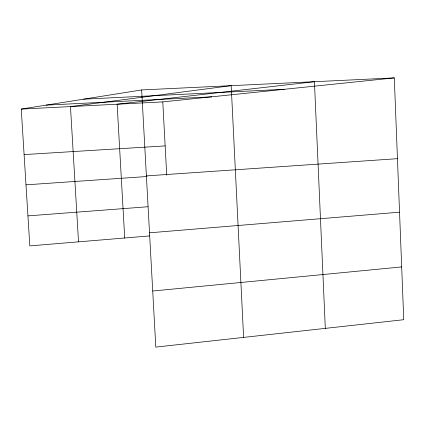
<?xml version="1.0" encoding="UTF-8"?>
<svg xmlns="http://www.w3.org/2000/svg" width="425" height="425" viewBox="0 0 425 425"><rect width="100%" height="100%" fill="white"/><g stroke="black" fill="none" stroke-linecap="round" stroke-linejoin="round"><path stroke-width="0.64" d="M149.595 235.923L29.819 245.9L21.25 109.087L141.658 89.935L394.294 77.897L403.75 319.706L155.805 347.103L141.658 89.935M21.25 109.087L162.786 101.894L394.294 77.897M152.718 291.019L401.689 266.927M149.515 232.81L399.543 212.181M27.938 215.884L147.99 206.741M146.386 175.902L397.455 158.674M25.994 184.838L146.986 176.518M24.103 154.588L165.15 145.903M46.123 105.129L211.73 96.82M83.576 99.174L284.32 89.298M78.513 241.841L70.46 106.585L231.179 85.669L243.61 337.402M124.706 237.995L117.135 104.215L314.426 81.701L325.311 328.376M162.786 101.894L166.722 175.158"/></g></svg>
